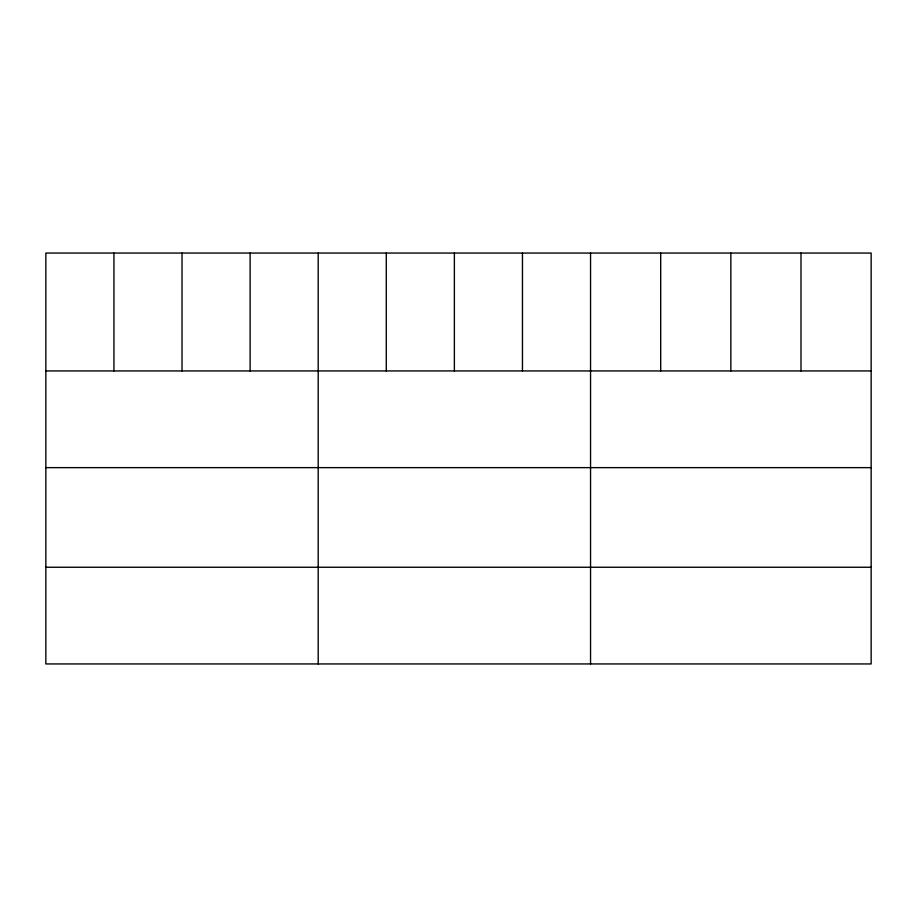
<?xml version="1.0" encoding="UTF-8"?>
<svg xmlns="http://www.w3.org/2000/svg" width="917" height="917" viewBox="0 0 917 917"><rect width="100%" height="100%" fill="white"/><g stroke="black" fill="none" stroke-linecap="round" stroke-linejoin="round"><path stroke-width="1.38" d="M871.15 370.938L871.15 663.942L45.85 663.942L45.85 253.058L871.15 253.058L871.15 370.938L45.85 370.938M45.85 467.636L871.15 467.636M45.85 567.256L871.15 567.256M800.999 253.058L800.999 370.938M730.849 253.058L730.849 370.938M660.698 253.058L660.698 370.938M590.548 253.058L590.548 663.942M522.461 253.058L522.461 370.938M454.373 253.058L454.373 370.938M386.286 253.058L386.286 370.938M318.199 253.058L318.199 663.942M250.112 253.058L250.112 370.938M182.025 253.058L182.025 370.938M113.937 253.058L113.937 370.938"/></g></svg>
